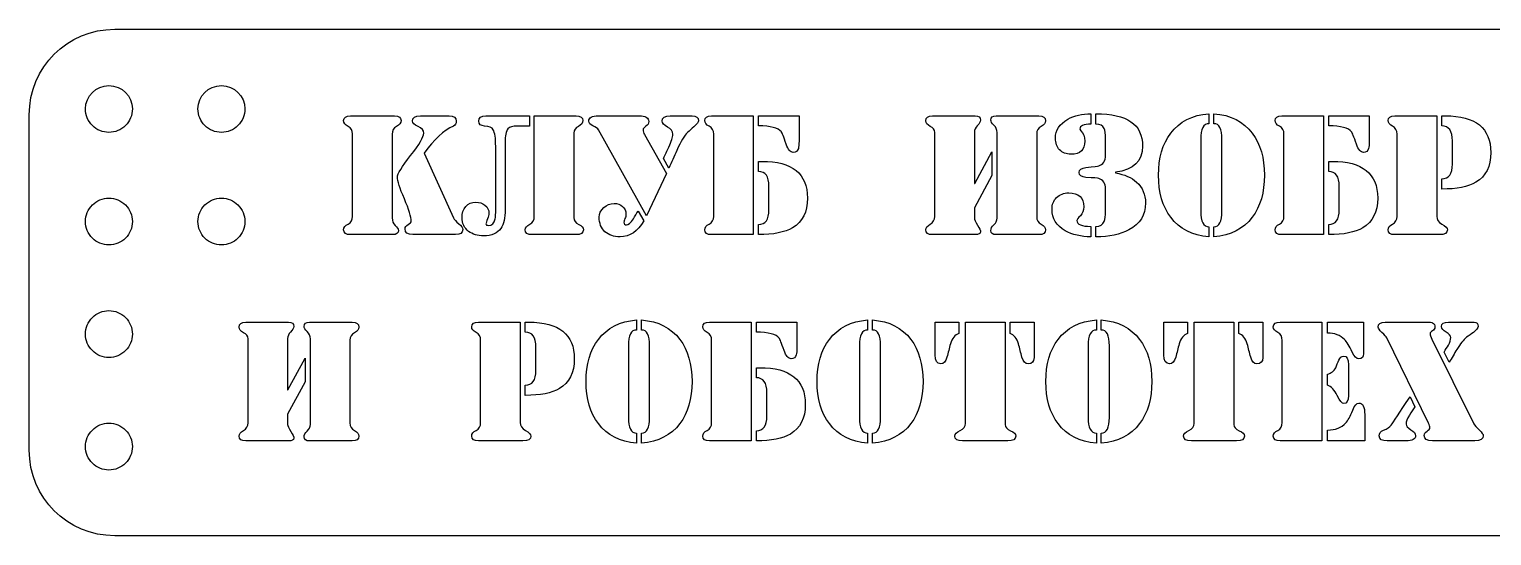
# Model space of a CAD drawing. Extents: x 0 to 345, y 0 to 54.
# Drawn here: x 0 to 156, y 0 to 54 of the extents above; entities that cross this region are included whole.
import ezdxf

# ---------------------------------------------------------------- set-up
doc = ezdxf.new("R2010")
doc.units = 0
doc.layers.add('Layer_1', color=7, linetype='CONTINUOUS')

msp = doc.modelspace()

# ---------------------------------------------------------------- linework, layer by layer
at = {"layer": 'Layer_1', "color": 7}
for p, q in [((9.116881, 54.000002), (335.883109, 54.000002)), ((9.116881, 54.000002), (9.116881, 54.000002)), ((11, 45.500004), (11, 45.500004)), ((23, 45.500004), (23, 45.500004)), ((0, 9.116881), (0, 44.88312)), ((34.261123, 44.771228), (38.959598, 44.771228)), ((41.73997, 44.771228), (44.801898, 44.771228)), ((48.721143, 44.771214), (53.349226, 44.771214)), ((53.349226, 44.771228), (53.349226, 43.662599)), ((53.349226, 44.771214), (53.349226, 44.771228)), ((53.877145, 44.771228), (58.32926, 44.771228)), ((53.877145, 34.054482), (53.877145, 44.771228)), ((53.877145, 44.771228), (53.877145, 44.771228)), ((60.731976, 44.771228), (65.060909, 44.771228)), ((65.060909, 44.771228), (65.060909, 44.771228)), ((68.386797, 44.771228), (70.709638, 44.771228)), ((72.789554, 44.771228), (77.241668, 44.771228)), ((77.241668, 44.771228), (77.241668, 32.101183)), ((77.241668, 44.771228), (77.241668, 44.771228)), ((77.787184, 43.697793), (77.787184, 44.771228)), ((77.787184, 44.771228), (82.116115, 44.771228)), ((77.787184, 43.697793), (77.787184, 43.697793)), ((82.116115, 44.771228), (82.116115, 42.078845)), ((96.367168, 44.771228), (100.907269, 44.771228)), ((103.159721, 44.771228), (107.699819, 44.771228)), ((107.699819, 44.771228), (107.699819, 44.771228)), ((113.258089, 44.999994), (113.258089, 43.891363)), ((113.258089, 44.999994), (113.258089, 44.999994)), ((113.786006, 43.891363), (113.786006, 44.999994)), ((125.848669, 44.999994), (125.848669, 43.926559)), ((126.376588, 43.926559), (126.376588, 44.999994)), ((133.62392, 44.771228), (138.076034, 44.771228)), ((138.076034, 44.771228), (138.076034, 32.101183)), ((138.076034, 44.771228), (138.076034, 44.771228)), ((138.62155, 43.697793), (138.62155, 44.771228)), ((138.62155, 44.771228), (142.950481, 44.771228)), ((138.62155, 43.697793), (138.62155, 43.697793)), ((142.950481, 44.771228), (142.950481, 42.078845)), ((145.687681, 44.771228), (150.139793, 44.771228)), ((150.139793, 44.771228), (150.139793, 34.054482)), ((150.139793, 44.771228), (150.139793, 44.771228)), ((150.685308, 43.697793), (150.685308, 44.771228)), ((150.685308, 44.771228), (151.054853, 44.771228)), ((34.489887, 34.054482), (34.489887, 42.853124)), ((38.713235, 42.817931), (38.713235, 33.878508)), ((58.100494, 42.923513), (58.100494, 33.913704)), ((65.835189, 34.124871), (60.731976, 43.275458)), ((65.641618, 42.765138), (67.964462, 38.629776)), ((73.01832, 34.054482), (73.01832, 42.817931)), ((96.595932, 34.019286), (96.595932, 42.993902)), ((100.81928, 43.011499), (100.81928, 37.556341)), ((103.247707, 33.860912), (103.247707, 42.993902)), ((107.471055, 42.853124), (107.471055, 34.019286)), ((112.079069, 43.345847), (112.167058, 43.187473)), ((114.806648, 40.565476), (114.806648, 42.325205)), ((124.968805, 42.254816), (124.968805, 34.617595)), ((127.238856, 34.617595), (127.238856, 42.254816)), ((133.852686, 34.054482), (133.852686, 42.817931)), ((145.916444, 34.054482), (145.916444, 42.817931)), ((42.144708, 40.776646), (45.259425, 33.896105)), ((42.144708, 40.776646), (42.144708, 40.776646)), ((49.759382, 34.916733), (49.759382, 41.498119)), ((50.762425, 41.88526), (50.762425, 34.793554)), ((100.854476, 37.556341), (102.702191, 40.93502)), ((102.702191, 40.93502), (102.702191, 38.401012)), ((102.702191, 40.93502), (102.702191, 40.93502)), ((151.811536, 39.615222), (151.811536, 42.096441)), ((68.246019, 39.192888), (67.64771, 40.23113)), ((68.246019, 39.192888), (68.246019, 39.192888)), ((77.787184, 38.840943), (77.787184, 39.914378)), ((77.787184, 39.914378), (78.156726, 39.914378)), ((138.62155, 38.840943), (138.62155, 39.914378)), ((138.62155, 39.914378), (138.991092, 39.914378)), ((67.964462, 38.629776), (65.835189, 34.124871)), ((102.702191, 38.401012), (100.81928, 34.951943)), ((100.81928, 37.556341), (100.854476, 37.556341)), ((115.880083, 38.752957), (115.880083, 38.682568)), ((150.685308, 36.958032), (150.685308, 38.049064)), ((78.913409, 34.758373), (78.913409, 37.239591)), ((114.806648, 34.617595), (114.806648, 36.975632)), ((139.747775, 34.758373), (139.747775, 37.239591)), ((150.685308, 36.958032), (150.685308, 36.958032)), ((64.955324, 34.617595), (65.553633, 33.579355)), ((64.955324, 34.617595), (64.955324, 34.617595)), ((100.81928, 34.951943), (100.81928, 33.860912)), ((11, 33.499995), (11, 33.499995)), ((23, 33.499995), (23, 33.499995)), ((77.787184, 32.101183), (77.787184, 33.192214)), ((113.258089, 32.981047), (113.258089, 31.872419)), ((113.258089, 32.981047), (113.258089, 32.981047)), ((113.786006, 31.872419), (113.786006, 32.981047)), ((125.848669, 32.945854), (125.848669, 31.872419)), ((125.848669, 32.945854), (125.848669, 32.945854)), ((126.376588, 31.872419), (126.376588, 32.945854)), ((138.62155, 32.101183), (138.62155, 33.192214)), ((38.766028, 32.101183), (34.261123, 32.101183)), ((38.766028, 32.101183), (38.766028, 32.101183)), ((45.470592, 32.101183), (40.912895, 32.101183)), ((58.32926, 32.101183), (53.648382, 32.101183)), ((77.241668, 32.101183), (72.789554, 32.101183)), ((77.787184, 32.101183), (77.787184, 32.101183)), ((100.907269, 32.101183), (96.367168, 32.101183)), ((107.699819, 32.101183), (103.159721, 32.101183)), ((113.786006, 31.872419), (113.786006, 31.872419)), ((126.376588, 31.872419), (126.376588, 31.872419)), ((138.076034, 32.101183), (133.62392, 32.101183)), ((138.62155, 32.101183), (138.62155, 32.101183)), ((150.421349, 32.101183), (145.687681, 32.101183)), ((23.108156, 22.774622), (27.648255, 22.774622)), ((29.900708, 22.774622), (34.440807, 22.774622)), ((34.440807, 22.774622), (34.440807, 22.774622)), ((47.923078, 22.774622), (52.37519, 22.774622)), ((52.37519, 22.774622), (52.37519, 12.057862)), ((52.37519, 22.774622), (52.37519, 22.774622)), ((52.920706, 21.701187), (52.920706, 22.774622)), ((52.920706, 22.774622), (53.29025, 22.774622)), ((64.790902, 23.003385), (64.790902, 21.929953)), ((65.318821, 21.929953), (65.318821, 23.003385)), ((72.566152, 22.774622), (77.018267, 22.774622)), ((77.018267, 22.774622), (77.018267, 10.104574)), ((77.018267, 22.774622), (77.018267, 22.774622)), ((77.563783, 21.701187), (77.563783, 22.774622)), ((77.563783, 22.774622), (81.892713, 22.774622)), ((81.892713, 22.774622), (81.892713, 20.082239)), ((89.433973, 23.003385), (89.433973, 21.929953)), ((89.96189, 21.929953), (89.96189, 23.003385)), ((96.628512, 19.272763), (96.628512, 22.774622)), ((96.628512, 22.774622), (99.16252, 22.774622)), ((99.16252, 22.774622), (99.16252, 21.578008)), ((99.866414, 22.774622), (104.107358, 22.774622)), ((99.866414, 11.969893), (99.866414, 22.774622)), ((99.866414, 22.774622), (99.866414, 22.774622)), ((104.107358, 22.774622), (104.107358, 11.846703)), ((104.635278, 22.774622), (107.186883, 22.774622)), ((104.635278, 21.578008), (104.635278, 22.774622)), ((104.635278, 22.774622), (104.635278, 22.774622)), ((107.186883, 22.774622), (107.186883, 18.991207)), ((113.836462, 23.003385), (113.836462, 21.929953)), ((114.364381, 21.929953), (114.364381, 23.003385)), ((121.031003, 19.272763), (121.031003, 22.774622)), ((121.031003, 22.774622), (123.565012, 22.774622)), ((123.565012, 22.774622), (123.565012, 21.578008)), ((124.268902, 22.774622), (128.50985, 22.774622)), ((124.268902, 11.969893), (124.268902, 22.774622)), ((124.268902, 22.774622), (124.268902, 22.774622)), ((128.50985, 22.774622), (128.50985, 11.846703)), ((129.037766, 22.774622), (131.589374, 22.774622)), ((129.037766, 21.578008), (129.037766, 22.774622)), ((129.037766, 22.774622), (129.037766, 22.774622)), ((131.589374, 22.774622), (131.589374, 18.991207)), ((133.434884, 22.774622), (137.886996, 22.774622)), ((137.886996, 22.774622), (137.886996, 10.104574)), ((138.485305, 21.613201), (138.485305, 22.774622)), ((138.485305, 22.774622), (142.339111, 22.774622)), ((142.339111, 22.774622), (142.339111, 19.395942)), ((144.639411, 22.774622), (149.109123, 22.774622)), ((151.396768, 22.774622), (154.124347, 22.774622)), ((11, 21.500004), (11, 21.500004)), ((23.336921, 12.022669), (23.336921, 20.997296)), ((27.560269, 21.014893), (27.560269, 15.559735)), ((29.988694, 11.864314), (29.988694, 20.997296)), ((34.212043, 20.856518), (34.212043, 12.022669)), ((48.151841, 12.057862), (48.151841, 20.821322)), ((72.794919, 12.057862), (72.794919, 20.821322)), ((77.563783, 21.701187), (77.563783, 21.701187)), ((133.663648, 12.057862), (133.663648, 20.821322)), ((138.485305, 21.613201), (138.485305, 21.613201)), ((149.285094, 11.987476), (144.815385, 21.102881)), ((149.637039, 20.9621), (154.10675, 11.9347)), ((27.595463, 15.559735), (29.443178, 18.938414)), ((29.443178, 18.938414), (29.443178, 16.404406)), ((29.443178, 18.938414), (29.443178, 18.938414)), ((54.046933, 17.618616), (54.046933, 20.099835)), ((63.911037, 20.25821), (63.911037, 12.62098)), ((66.181089, 12.62098), (66.181089, 20.25821)), ((88.554109, 20.25821), (88.554109, 12.62098)), ((90.824158, 12.62098), (90.824158, 20.25821)), ((96.628512, 19.272763), (96.628512, 19.272763)), ((112.956597, 20.25821), (112.956597, 12.62098)), ((115.226646, 12.62098), (115.226646, 20.25821)), ((121.031003, 19.272763), (121.031003, 19.272763)), ((151.484756, 18.498481), (150.939241, 19.589512)), ((77.563783, 16.844337), (77.563783, 17.917772)), ((77.563783, 17.917772), (77.933325, 17.917772)), ((138.485305, 16.052458), (138.485305, 17.213879)), ((140.72016, 18.234521), (140.72016, 14.94383)), ((151.484756, 18.498481), (151.484756, 18.498481)), ((29.443178, 16.404406), (27.560269, 12.955329)), ((52.920706, 14.961426), (52.920706, 16.052458)), ((138.485305, 16.052458), (138.485305, 16.052458)), ((27.560269, 15.559735), (27.595463, 15.559735)), ((52.920706, 14.961426), (52.920706, 14.961426)), ((78.690007, 12.761781), (78.690007, 15.242983)), ((147.296601, 14.820648), (147.806924, 13.729605)), ((147.296601, 14.820648), (147.296601, 14.820648)), ((27.560269, 12.955329), (27.560269, 11.864314)), ((142.462293, 12.902553), (142.462293, 10.104574)), ((64.790902, 10.949237), (64.790902, 9.875805)), ((64.790902, 10.949237), (64.790902, 10.949237)), ((65.318821, 9.875805), (65.318821, 10.949237)), ((77.563783, 10.104574), (77.563783, 11.195617)), ((89.433973, 10.949237), (89.433973, 9.875805)), ((89.433973, 10.949237), (89.433973, 10.949237)), ((89.96189, 9.875805), (89.96189, 10.949237)), ((113.836462, 10.949237), (113.836462, 9.875805)), ((113.836462, 10.949237), (113.836462, 10.949237)), ((114.364381, 9.875805), (114.364381, 10.949237)), ((138.485305, 10.104574), (138.485305, 11.266003)), ((11, 9.499997), (11, 9.499997)), ((27.648255, 10.104574), (23.108156, 10.104574)), ((34.440807, 10.104574), (29.900708, 10.104574)), ((52.656746, 10.104574), (47.923078, 10.104574)), ((65.318821, 9.875805), (65.318821, 9.875805)), ((77.018267, 10.104574), (72.566152, 10.104574)), ((77.563783, 10.104574), (77.563783, 10.104574)), ((89.96189, 9.875805), (89.96189, 9.875805)), ((104.388915, 10.104574), (99.567258, 10.104574)), ((114.364381, 9.875805), (114.364381, 9.875805)), ((128.791406, 10.104574), (123.969749, 10.104574)), ((137.886996, 10.104574), (133.434884, 10.104574)), ((137.886996, 10.104574), (137.886996, 10.104574)), ((142.462293, 10.104574), (138.485305, 10.104574)), ((142.462293, 10.104574), (142.462293, 10.104574)), ((146.839071, 10.104574), (144.868175, 10.104574)), ((154.194736, 10.104574), (149.707428, 10.104574)), ((149.707428, 10.104574), (149.707428, 10.104574)), ((335.883109, 0.000002), (9.116881, 0.000002))]:
    msp.add_line(p, q, dxfattribs=at)
for points in [[(0, 44.88312), (0, 49.933874), (4.066129, 54.000002), (9.116881, 54.000002)], [(6, 45.500004), (6.000001, 46.880715), (7.119289, 48.000002), (8.5, 48.000002)], [(8.5, 48.000002), (9.880711, 48.000002), (10.999999, 46.880715), (11, 45.500004)], [(18, 45.500004), (18.000001, 46.880715), (19.119289, 48.000002), (20.5, 48.000002)], [(20.5, 48.000002), (21.880711, 48.000002), (22.999999, 46.880715), (23, 45.500004)], [(6.732233, 43.732237), (6.263392, 44.201078), (6, 44.836963), (6, 45.500004)], [(11, 45.500004), (11, 44.836963), (10.736608, 44.201078), (10.267767, 43.732237)], [(18.732233, 43.732237), (18.263392, 44.201078), (18, 44.836963), (18, 45.500004)], [(23, 45.500004), (23, 44.836963), (22.736608, 44.201078), (22.267767, 43.732237)], [(8.5, 43.000004), (7.836959, 43.000004), (7.201074, 43.263396), (6.732233, 43.732237)], [(10.267767, 43.732237), (9.798926, 43.263396), (9.163042, 43.000004), (8.5, 43.000004)], [(20.5, 43.000004), (19.836958, 43.000004), (19.201074, 43.263396), (18.732233, 43.732237)], [(22.267767, 43.732237), (21.798926, 43.263396), (21.163041, 43.000004), (20.5, 43.000004)], [(33.539634, 44.260908), (33.539634, 44.601121), (33.78013, 44.771228), (34.261123, 44.771228)], [(34.014761, 43.645003), (33.69801, 43.820976), (33.539634, 44.026278), (33.539634, 44.260908)], [(38.959598, 44.771228), (39.428859, 44.771228), (39.663489, 44.601121), (39.663489, 44.260908)], [(39.663489, 44.260908), (39.663489, 44.014545), (39.505113, 43.803377), (39.188362, 43.627404)], [(40.877702, 44.208115), (40.877702, 44.583524), (41.165125, 44.771228), (41.73997, 44.771228)], [(41.47601, 43.645003), (41.077138, 43.832707), (40.877702, 44.020411), (40.877702, 44.208115)], [(44.801898, 44.771228), (45.306353, 44.771228), (45.55858, 44.577658), (45.55858, 44.190519)], [(45.55858, 44.190519), (45.55858, 43.932425), (45.458862, 43.762317), (45.259425, 43.680196)], [(47.964457, 44.190505), (47.964457, 44.577644), (48.216686, 44.771214), (48.721143, 44.771214)], [(48.580362, 43.680182), (48.169759, 43.703646), (47.964457, 43.873753), (47.964457, 44.190505)], [(58.32926, 44.771228), (58.810252, 44.771228), (59.050747, 44.601121), (59.050747, 44.260908)], [(59.050747, 44.260908), (59.050747, 44.014545), (58.892372, 43.809243), (58.57562, 43.645003)], [(59.693737, 44.208115), (59.693737, 44.583524), (60.039817, 44.771228), (60.731976, 44.771228)], [(60.116071, 43.715392), (59.834515, 43.832706), (59.693737, 43.996947), (59.693737, 44.208115)], [(60.731976, 43.275458), (60.649857, 43.416236), (60.444555, 43.562881), (60.116071, 43.715392)], [(65.060909, 44.771228), (65.741338, 44.771228), (66.081552, 44.565926), (66.081552, 44.155323)], [(66.081552, 44.155323), (66.081552, 43.967619), (65.981834, 43.803378), (65.782399, 43.662599)], [(67.506932, 44.208115), (67.506932, 44.583524), (67.80022, 44.771228), (68.386797, 44.771228)], [(68.070044, 43.574614), (67.694636, 43.774049), (67.506932, 43.985216), (67.506932, 44.208115)], [(70.709638, 44.771228), (71.167167, 44.771228), (71.395932, 44.595255), (71.395932, 44.243308)], [(71.395932, 44.243308), (71.395932, 44.114263), (71.231691, 43.897231), (70.903208, 43.59221)], [(72.068067, 44.260908), (72.068067, 44.601121), (72.308562, 44.771228), (72.789554, 44.771228)], [(72.543193, 43.662599), (72.226442, 43.826842), (72.068067, 44.026278), (72.068067, 44.260908)], [(80.233207, 43.064291), (79.892992, 43.486625), (79.077651, 43.697793), (77.787184, 43.697793)], [(95.645679, 44.243308), (95.645679, 44.595255), (95.886175, 44.771228), (96.367168, 44.771228)], [(96.120805, 43.645003), (95.804054, 43.809243), (95.645679, 44.008678), (95.645679, 44.243308)], [(101.136033, 43.715392), (100.924865, 43.515955), (100.81928, 43.281324), (100.81928, 43.011499)], [(100.907269, 44.771228), (101.282677, 44.771228), (101.470381, 44.618718), (101.470381, 44.313697)], [(101.470381, 44.313697), (101.470381, 44.125993), (101.358932, 43.926558), (101.136033, 43.715392)], [(102.579009, 44.313697), (102.579009, 44.618718), (102.77258, 44.771228), (103.159721, 44.771228)], [(102.913358, 43.768182), (102.690459, 43.97935), (102.579009, 44.161188), (102.579009, 44.313697)], [(103.247707, 42.993902), (103.247707, 43.310653), (103.136257, 43.568746), (102.913358, 43.768182)], [(107.699819, 44.771228), (108.180812, 44.771228), (108.421309, 44.595255), (108.421309, 44.243308)], [(108.421309, 44.243308), (108.421309, 44.008678), (108.262933, 43.803377), (107.946182, 43.627404)], [(109.474672, 42.377997), (109.474672, 43.24613), (109.908738, 43.920693), (110.776871, 44.401686)], [(110.776871, 44.401686), (111.492494, 44.800558), (112.319567, 44.999994), (113.258089, 44.999994)], [(113.258089, 43.891363), (112.472076, 43.891363), (112.079069, 43.709525), (112.079069, 43.345847)], [(113.786006, 44.999994), (117.106029, 44.999994), (118.76604, 43.850305), (118.76604, 41.550925)], [(114.68347, 43.416236), (114.530959, 43.732988), (114.231804, 43.891363), (113.786006, 43.891363)], [(121.766099, 42.923513), (122.704621, 44.167054), (124.065478, 44.859214), (125.848669, 44.999994)], [(125.848669, 43.926559), (125.262093, 43.938281), (124.968805, 43.381033), (124.968805, 42.254816)], [(126.376588, 44.999994), (128.159779, 44.859214), (129.520636, 44.167054), (130.459159, 42.923513)], [(127.238856, 42.254816), (127.238856, 43.381042), (126.951434, 43.93829), (126.376588, 43.926559)], [(132.902433, 44.260908), (132.902433, 44.601121), (133.142928, 44.771228), (133.62392, 44.771228)], [(133.377559, 43.662599), (133.060808, 43.826842), (132.902433, 44.026278), (132.902433, 44.260908)], [(141.067573, 43.064291), (140.727358, 43.486625), (139.912017, 43.697793), (138.62155, 43.697793)], [(144.966191, 44.260908), (144.966191, 44.601121), (145.206687, 44.771228), (145.687681, 44.771228)], [(145.441318, 43.662599), (145.124566, 43.826842), (144.966191, 44.026278), (144.966191, 44.260908)], [(151.811536, 42.096441), (151.811536, 43.164009), (151.436127, 43.697793), (150.685308, 43.697793)], [(151.054853, 44.771228), (154.292753, 44.771228), (155.911703, 43.469029), (155.911703, 40.864631)], [(34.489887, 42.853124), (34.489887, 43.216801), (34.331512, 43.480761), (34.014761, 43.645003)], [(39.188362, 43.627404), (38.871611, 43.463163), (38.713235, 43.193339), (38.713235, 42.817931)], [(40.684131, 40.530283), (41.622654, 41.726897), (42.091915, 42.524641), (42.091915, 42.923513)], [(42.091915, 42.923513), (42.091915, 43.216802), (41.886613, 43.457299), (41.47601, 43.645003)], [(45.259425, 43.680196), (44.203588, 43.222667), (43.165349, 42.254817), (42.144708, 40.776646)], [(49.495422, 43.293044), (49.366375, 43.515941), (49.061355, 43.644987), (48.580362, 43.680182)], [(49.759382, 41.498119), (49.759382, 42.389715), (49.671395, 42.988023), (49.495422, 43.293044)], [(51.061581, 43.381029), (50.862144, 43.146399), (50.762425, 42.647809), (50.762425, 41.88526)], [(52.082223, 43.680182), (51.566037, 43.680182), (51.225823, 43.580464), (51.061581, 43.381029)], [(52.645336, 43.680182), (52.36378, 43.680182), (52.176075, 43.680182), (52.082223, 43.680182)], [(53.349226, 43.662599), (53.161522, 43.662599), (52.926892, 43.66846), (52.645336, 43.680182)], [(58.57562, 43.645003), (58.258869, 43.492492), (58.100494, 43.251995), (58.100494, 42.923513)], [(65.782399, 43.662599), (65.582962, 43.533552), (65.483244, 43.404505), (65.483244, 43.275458)], [(65.483244, 43.275458), (65.483244, 43.122949), (65.536035, 42.952843), (65.641618, 42.765138)], [(68.650756, 42.800332), (68.650756, 43.128816), (68.457186, 43.38691), (68.070044, 43.574614)], [(68.246019, 41.44534), (68.515844, 42.04365), (68.650756, 42.495313), (68.650756, 42.800332)], [(70.216915, 42.993902), (69.900163, 42.677151), (69.518889, 42.037783), (69.07309, 41.075799)], [(70.903208, 43.59221), (70.668578, 43.392775), (70.439814, 43.193339), (70.216915, 42.993902)], [(73.01832, 42.817931), (73.01832, 43.216801), (72.859944, 43.498357), (72.543193, 43.662599)], [(80.743527, 41.762092), (80.473702, 42.548104), (80.303595, 42.98217), (80.233207, 43.064291)], [(96.595932, 42.993902), (96.595932, 43.275458), (96.437557, 43.492492), (96.120805, 43.645003)], [(107.946182, 43.627404), (107.629431, 43.463163), (107.471055, 43.20507), (107.471055, 42.853124)], [(109.914606, 41.146188), (109.621317, 41.462939), (109.474672, 41.873542), (109.474672, 42.377997)], [(112.167058, 43.187473), (112.460345, 42.929379), (112.606989, 42.559836), (112.606989, 42.078845)], [(114.806648, 42.325205), (114.806648, 42.853124), (114.765589, 43.216801), (114.68347, 43.416236)], [(120.4639, 38.436205), (120.4639, 40.278055), (120.897966, 41.773824), (121.766099, 42.923513)], [(130.459159, 42.923513), (131.327291, 41.773824), (131.761357, 40.278055), (131.761357, 38.436205)], [(133.852686, 42.817931), (133.852686, 43.216801), (133.69431, 43.498357), (133.377559, 43.662599)], [(141.577893, 41.762092), (141.308068, 42.548104), (141.137961, 42.98217), (141.067573, 43.064291)], [(145.916444, 42.817931), (145.916444, 43.216801), (145.758069, 43.498357), (145.441318, 43.662599)], [(67.64771, 40.23113), (67.847145, 40.641733), (68.046581, 41.04647), (68.246019, 41.44534)], [(69.07309, 41.075799), (68.803265, 40.442296), (68.527575, 39.814659), (68.246019, 39.192888)], [(81.50021, 40.864631), (81.206923, 40.864631), (80.954695, 41.163785), (80.743527, 41.762092)], [(82.045726, 41.286966), (81.963606, 41.00541), (81.781768, 40.864631), (81.50021, 40.864631)], [(82.116115, 42.078845), (82.116115, 41.703434), (82.092652, 41.439475), (82.045726, 41.286966)], [(111.128816, 40.671061), (110.624361, 40.671061), (110.219624, 40.829436), (109.914606, 41.146188)], [(112.606989, 42.078845), (112.606989, 41.140322), (112.114264, 40.671061), (111.128816, 40.671061)], [(114.085161, 39.421655), (114.566153, 39.585895), (114.806648, 39.967169), (114.806648, 40.565476)], [(118.76604, 41.550925), (118.76604, 39.931974), (117.804054, 38.999318), (115.880083, 38.752957)], [(142.334576, 40.864631), (142.041289, 40.864631), (141.789061, 41.163785), (141.577893, 41.762092)], [(142.880092, 41.286966), (142.797972, 41.00541), (142.616134, 40.864631), (142.334576, 40.864631)], [(142.950481, 42.078845), (142.950481, 41.703434), (142.927018, 41.439475), (142.880092, 41.286966)], [(155.911703, 40.864631), (155.911703, 39.374728), (155.383784, 38.31889), (154.327948, 37.697119)], [(39.276348, 38.242635), (39.276348, 38.571119), (39.745609, 39.333668), (40.684131, 40.530283)], [(78.156726, 39.914378), (81.394628, 39.914378), (83.013579, 38.612178), (83.013579, 36.007779)], [(112.00868, 38.717761), (112.00868, 39.034513), (112.249177, 39.216351), (112.73017, 39.263277)], [(112.73017, 39.263277), (113.563108, 39.345398), (114.014771, 39.398191), (114.085161, 39.421655)], [(138.991092, 39.914378), (142.228994, 39.914378), (143.847944, 38.612178), (143.847944, 36.007779)], [(150.685308, 38.049064), (151.436127, 38.049064), (151.811536, 38.571117), (151.811536, 39.615222)], [(40.015434, 35.919793), (39.52271, 37.057751), (39.276348, 37.832031), (39.276348, 38.242635)], [(78.913409, 37.239591), (78.913409, 38.307159), (78.538001, 38.840943), (77.787184, 38.840943)], [(112.73017, 38.207441), (112.249177, 38.242636), (112.00868, 38.412743), (112.00868, 38.717761)], [(114.085161, 38.101857), (114.00304, 38.12532), (113.551377, 38.160515), (112.73017, 38.207441)], [(114.806648, 36.975632), (114.806648, 37.573939), (114.566153, 37.949347), (114.085161, 38.101857)], [(115.880083, 38.682568), (116.830337, 38.518326), (117.581154, 38.189843), (118.132536, 37.697119)], [(118.132536, 37.697119), (118.766038, 37.122275), (119.082789, 36.38319), (119.082789, 35.479862)], [(121.766099, 33.948897), (120.897966, 35.098588), (120.4639, 36.594357), (120.4639, 38.436205)], [(131.761357, 38.436205), (131.761357, 36.594357), (131.327291, 35.098588), (130.459159, 33.948897)], [(139.747775, 37.239591), (139.747775, 38.307159), (139.372367, 38.840943), (138.62155, 38.840943)], [(154.327948, 37.697119), (153.49501, 37.204395), (152.280797, 36.958032), (150.685308, 36.958032)], [(6.732233, 35.267762), (7.201074, 35.736603), (7.836959, 35.999995), (8.5, 35.999995)], [(8.5, 35.999995), (9.163042, 35.999995), (9.798926, 35.736603), (10.267767, 35.267762)], [(18.732233, 35.267762), (19.201074, 35.736603), (19.836958, 35.999995), (20.5, 35.999995)], [(20.5, 35.999995), (21.163041, 35.999995), (21.798926, 35.736603), (22.267767, 35.267762)], [(40.75452, 33.54416), (40.75452, 33.989958), (40.508158, 34.781836), (40.015434, 35.919793)], [(83.013579, 36.007779), (83.013579, 34.517877), (82.485659, 33.46204), (81.429821, 32.840269)], [(109.10513, 34.793569), (109.10513, 35.309755), (109.269371, 35.732089), (109.597854, 36.060571)], [(109.597854, 36.060571), (109.938067, 36.389055), (110.366267, 36.553298), (110.882456, 36.553298)], [(110.882456, 36.553298), (111.961756, 36.553298), (112.501407, 36.054708), (112.501407, 35.057528)], [(143.847944, 36.007779), (143.847944, 34.517877), (143.320025, 33.46204), (142.264187, 32.840269)], [(6, 33.499995), (6, 34.163036), (6.263392, 34.798921), (6.732233, 35.267762)], [(10.267767, 35.267762), (10.736608, 34.798921), (11, 34.163036), (11, 33.499995)], [(18, 33.499995), (18, 34.163036), (18.263392, 34.798921), (18.732233, 35.267762)], [(22.267767, 35.267762), (22.736608, 34.798921), (23, 34.163036), (23, 33.499995)], [(46.169535, 33.931287), (46.169535, 34.388816), (46.304448, 34.775956), (46.574273, 35.092707)], [(46.574273, 35.092707), (46.844098, 35.409458), (47.20191, 35.567834), (47.647708, 35.567834)], [(47.647708, 35.567834), (48.011385, 35.567834), (48.334002, 35.456384), (48.615558, 35.233485)], [(48.615558, 35.233485), (48.897114, 35.022317), (49.037892, 34.734895), (49.037892, 34.371217)], [(49.037892, 34.371217), (49.037892, 34.218708), (48.985101, 34.019273), (48.879518, 33.772912)], [(49.70659, 33.772912), (49.741785, 33.948885), (49.759382, 34.330159), (49.759382, 34.916733)], [(50.762425, 34.793554), (50.762425, 33.890227), (50.609916, 33.215664), (50.304898, 32.769866)], [(60.802365, 33.948897), (60.802365, 34.3595), (60.960741, 34.705581), (61.277492, 34.987139)], [(61.277492, 34.987139), (61.605976, 35.280426), (61.97552, 35.42707), (62.386123, 35.42707)], [(62.386123, 35.42707), (62.7498, 35.42707), (63.048954, 35.321486), (63.283584, 35.110318)], [(63.283584, 35.110318), (63.529945, 34.910883), (63.653126, 34.629327), (63.653126, 34.265649)], [(64.445004, 33.790523), (64.620978, 34.072079), (64.791084, 34.347769), (64.955324, 34.617595)], [(77.787184, 33.192214), (78.538001, 33.192214), (78.913409, 33.714267), (78.913409, 34.758373)], [(110.512911, 32.523517), (109.57439, 33.063167), (109.10513, 33.819851), (109.10513, 34.793569)], [(112.501407, 35.057528), (112.501407, 34.682118), (112.378225, 34.371232), (112.131862, 34.124871)], [(114.66587, 33.508966), (114.759722, 33.731866), (114.806648, 34.101408), (114.806648, 34.617595)], [(119.082789, 35.479862), (119.082789, 34.189394), (118.490347, 33.233275), (117.305464, 32.611505)], [(124.968805, 34.617595), (124.968805, 33.491368), (125.262093, 32.934121), (125.848669, 32.945854)], [(126.376588, 32.945854), (126.951434, 32.934114), (127.238856, 33.49136), (127.238856, 34.617595)], [(138.62155, 33.192214), (139.372367, 33.192214), (139.747775, 33.714267), (139.747775, 34.758373)], [(6.732233, 31.732227), (6.263392, 32.201068), (6, 32.836953), (6, 33.499995)], [(11, 33.499995), (11, 32.836953), (10.736608, 32.201068), (10.267767, 31.732227)], [(18.732233, 31.732227), (18.263392, 32.201068), (18, 32.836953), (18, 33.499995)], [(23, 33.499995), (23, 32.836953), (22.736608, 32.201068), (22.267767, 31.732227)], [(33.539634, 32.629102), (33.539634, 32.863732), (33.69801, 33.063168), (34.014761, 33.22741)], [(34.014761, 33.22741), (34.331512, 33.39165), (34.489887, 33.667341), (34.489887, 34.054482)], [(38.713235, 33.878508), (38.713235, 33.561757), (38.824685, 33.297798), (39.047584, 33.086632)], [(39.047584, 33.086632), (39.270483, 32.887195), (39.381933, 32.711222), (39.381933, 32.558713)], [(40.085823, 32.717088), (40.085823, 32.904792), (40.197273, 33.063167), (40.420172, 33.192214)], [(40.420172, 33.192214), (40.643071, 33.321261), (40.75452, 33.438576), (40.75452, 33.54416)], [(45.259425, 33.896105), (45.329815, 33.731865), (45.523385, 33.520697), (45.840137, 33.262603)], [(45.840137, 33.262603), (46.109962, 33.039704), (46.244874, 32.840268), (46.244874, 32.664295)], [(46.873426, 32.453114), (46.404165, 32.80506), (46.169535, 33.297784), (46.169535, 33.931287)], [(50.304898, 32.769866), (49.952952, 32.241947), (49.342912, 31.977987), (48.47478, 31.977987)], [(48.879518, 33.772912), (48.773934, 33.526549), (48.721143, 33.350576), (48.721143, 33.244993)], [(48.721143, 33.244993), (48.721143, 33.13941), (48.814995, 33.086618), (49.002699, 33.086618)], [(49.002699, 33.086618), (49.378107, 33.086618), (49.612737, 33.315383), (49.70659, 33.772912)], [(52.909295, 32.629102), (52.909295, 32.852001), (53.067671, 33.045571), (53.384422, 33.209811)], [(53.384422, 33.209811), (53.712904, 33.385784), (53.877145, 33.667341), (53.877145, 34.054482)], [(58.100494, 33.913704), (58.100494, 33.58522), (58.270601, 33.344723), (58.610816, 33.192214)], [(58.610816, 33.192214), (58.95103, 33.051436), (59.121136, 32.863732), (59.121136, 32.629102)], [(61.41827, 32.417935), (61.007667, 32.793343), (60.802365, 33.303664), (60.802365, 33.948897)], [(65.553633, 33.579355), (64.92013, 32.441398), (64.075461, 31.872419), (63.019624, 31.872419)], [(63.547543, 33.808119), (63.477153, 33.643879), (63.441958, 33.514832), (63.441958, 33.420978)], [(63.441958, 33.420978), (63.441958, 33.233274), (63.529945, 33.139422), (63.705918, 33.139422)], [(63.653126, 34.265649), (63.653126, 34.136602), (63.617932, 33.984092), (63.547543, 33.808119)], [(63.705918, 33.139422), (63.905353, 33.139422), (64.151715, 33.356455), (64.445004, 33.790523)], [(72.068067, 32.629102), (72.068067, 32.863732), (72.226442, 33.063168), (72.543193, 33.22741)], [(72.543193, 33.22741), (72.859944, 33.39165), (73.01832, 33.667341), (73.01832, 34.054482)], [(81.429821, 32.840269), (80.596883, 32.347545), (79.382671, 32.101183), (77.787184, 32.101183)], [(95.645679, 32.611505), (95.645679, 32.846136), (95.804054, 33.051437), (96.120805, 33.22741)], [(96.120805, 33.22741), (96.437557, 33.403383), (96.595932, 33.667342), (96.595932, 34.019286)], [(100.81928, 33.860912), (100.81928, 33.720134), (100.93073, 33.473771), (101.153629, 33.121825)], [(101.153629, 33.121825), (101.376528, 32.769879), (101.487978, 32.529383), (101.487978, 32.400338)], [(102.579009, 32.541116), (102.579009, 32.752283), (102.690459, 32.957584), (102.913358, 33.157021)], [(102.913358, 33.157021), (103.136257, 33.356456), (103.247707, 33.591087), (103.247707, 33.860912)], [(107.471055, 34.019286), (107.471055, 33.655609), (107.629431, 33.385784), (107.946182, 33.209811)], [(107.946182, 33.209811), (108.262933, 33.045571), (108.421309, 32.846136), (108.421309, 32.611505)], [(112.131862, 34.124871), (111.885501, 33.878508), (111.76232, 33.708401), (111.76232, 33.614549)], [(111.76232, 33.614549), (111.76232, 33.192214), (112.26091, 32.981047), (113.258089, 32.981047)], [(113.786006, 32.981047), (114.220073, 32.981047), (114.513361, 33.15702), (114.66587, 33.508966)], [(125.848669, 31.872419), (124.065478, 32.013197), (122.704621, 32.705357), (121.766099, 33.948897)], [(130.459159, 33.948897), (129.520636, 32.705357), (128.159779, 32.013197), (126.376588, 31.872419)], [(132.902433, 32.629102), (132.902433, 32.863732), (133.060808, 33.063168), (133.377559, 33.22741)], [(133.377559, 33.22741), (133.69431, 33.39165), (133.852686, 33.667341), (133.852686, 34.054482)], [(142.264187, 32.840269), (141.431249, 32.347545), (140.217037, 32.101183), (138.62155, 32.101183)], [(144.966191, 32.629102), (144.966191, 32.863732), (145.124566, 33.063168), (145.441318, 33.22741)], [(145.441318, 33.22741), (145.758069, 33.39165), (145.916444, 33.667341), (145.916444, 34.054482)], [(150.139793, 34.054482), (150.139793, 33.726), (150.327498, 33.450309), (150.702908, 33.22741)], [(150.702908, 33.22741), (151.090047, 33.004511), (151.283617, 32.79921), (151.283617, 32.611505)], [(8.5, 30.999994), (7.836959, 30.999994), (7.201074, 31.263386), (6.732233, 31.732227)], [(10.267767, 31.732227), (9.798926, 31.263386), (9.163042, 30.999994), (8.5, 30.999994)], [(20.5, 30.999994), (19.836958, 30.999994), (19.201074, 31.263386), (18.732233, 31.732227)], [(22.267767, 31.732227), (21.798926, 31.263386), (21.163041, 30.999994), (20.5, 30.999994)], [(34.261123, 32.101183), (33.78013, 32.101183), (33.539634, 32.277156), (33.539634, 32.629102)], [(39.381933, 32.558713), (39.381933, 32.253693), (39.176631, 32.101183), (38.766028, 32.101183)], [(40.912895, 32.101183), (40.361514, 32.101183), (40.085823, 32.306484), (40.085823, 32.717088)], [(46.244874, 32.664295), (46.244874, 32.288887), (45.98678, 32.101183), (45.470592, 32.101183)], [(48.47478, 31.977987), (47.829546, 31.977987), (47.295762, 32.136363), (46.873426, 32.453114)], [(53.648382, 32.101183), (53.155657, 32.101183), (52.909295, 32.277156), (52.909295, 32.629102)], [(59.121136, 32.629102), (59.121136, 32.277156), (58.857178, 32.101183), (58.32926, 32.101183)], [(63.019624, 31.872419), (62.374391, 31.872419), (61.840606, 32.054258), (61.41827, 32.417935)], [(72.789554, 32.101183), (72.308562, 32.101183), (72.068067, 32.277156), (72.068067, 32.629102)], [(96.367168, 32.101183), (95.886175, 32.101183), (95.645679, 32.27129), (95.645679, 32.611505)], [(101.487978, 32.400338), (101.487978, 32.200901), (101.294408, 32.101183), (100.907269, 32.101183)], [(103.159721, 32.101183), (102.77258, 32.101183), (102.579009, 32.247827), (102.579009, 32.541116)], [(108.421309, 32.611505), (108.421309, 32.27129), (108.180812, 32.101183), (107.699819, 32.101183)], [(113.258089, 31.872419), (112.202251, 31.872419), (111.287192, 32.089452), (110.512911, 32.523517)], [(117.305464, 32.611505), (116.378674, 32.118781), (115.205522, 31.872419), (113.786006, 31.872419)], [(133.62392, 32.101183), (133.142928, 32.101183), (132.902433, 32.277156), (132.902433, 32.629102)], [(145.687681, 32.101183), (145.206687, 32.101183), (144.966191, 32.277156), (144.966191, 32.629102)], [(151.283617, 32.611505), (151.283617, 32.27129), (150.996194, 32.101183), (150.421349, 32.101183)], [(6.732233, 23.267772), (7.201074, 23.736613), (7.836959, 24.000005), (8.5, 24.000005)], [(8.5, 24.000005), (9.163042, 24.000005), (9.798926, 23.736613), (10.267767, 23.267772)], [(6, 21.500004), (6, 22.163046), (6.263392, 22.798931), (6.732233, 23.267772)], [(10.267767, 23.267772), (10.736608, 22.798931), (11, 22.163046), (11, 21.500004)], [(22.386667, 22.246702), (22.386667, 22.598649), (22.627163, 22.774622), (23.108156, 22.774622)], [(22.861794, 21.648397), (22.545043, 21.812637), (22.386667, 22.012072), (22.386667, 22.246702)], [(27.648255, 22.774622), (28.023664, 22.774622), (28.211369, 22.622112), (28.211369, 22.317091)], [(28.211369, 22.317091), (28.211369, 22.129387), (28.099919, 21.929952), (27.87702, 21.718786)], [(29.319998, 22.317091), (29.319998, 22.622112), (29.513568, 22.774622), (29.900708, 22.774622)], [(29.654346, 21.771576), (29.431447, 21.982744), (29.319998, 22.164582), (29.319998, 22.317091)], [(34.440807, 22.774622), (34.9218, 22.774622), (35.162296, 22.598649), (35.162296, 22.246702)], [(35.162296, 22.246702), (35.162296, 22.012072), (35.003921, 21.806771), (34.687169, 21.630798)], [(47.201588, 22.264302), (47.201588, 22.604515), (47.442085, 22.774622), (47.923078, 22.774622)], [(47.676715, 21.665993), (47.359964, 21.830234), (47.201588, 22.02967), (47.201588, 22.264302)], [(53.29025, 22.774622), (56.52815, 22.774622), (58.1471, 21.472423), (58.1471, 18.868025)], [(60.708331, 20.926907), (61.646854, 22.170448), (63.007711, 22.862607), (64.790902, 23.003385)], [(64.790902, 21.929953), (64.204325, 21.941694), (63.911037, 21.384446), (63.911037, 20.25821)], [(65.318821, 23.003385), (67.102012, 22.862607), (68.462869, 22.170448), (69.401391, 20.926907)], [(66.181089, 20.25821), (66.181089, 21.384436), (65.893666, 21.941684), (65.318821, 21.929953)], [(71.844665, 22.264302), (71.844665, 22.604515), (72.085161, 22.774622), (72.566152, 22.774622)], [(72.319792, 21.665993), (72.003041, 21.830234), (71.844665, 22.02967), (71.844665, 22.264302)], [(85.351403, 20.926907), (86.289924, 22.170448), (87.65078, 22.862607), (89.433973, 23.003385)], [(89.433973, 21.929953), (88.847397, 21.941694), (88.554109, 21.384446), (88.554109, 20.25821)], [(89.96189, 23.003385), (91.745083, 22.862607), (93.105939, 22.170448), (94.04446, 20.926907)], [(90.824158, 20.25821), (90.824158, 21.384436), (90.536735, 21.941684), (89.96189, 21.929953)], [(109.753891, 20.926907), (110.692414, 22.170448), (112.053271, 22.862607), (113.836462, 23.003385)], [(113.836462, 21.929953), (113.249885, 21.941694), (112.956597, 21.384446), (112.956597, 20.25821)], [(114.364381, 23.003385), (116.147572, 22.862607), (117.508429, 22.170448), (118.446951, 20.926907)], [(115.226646, 20.25821), (115.226646, 21.384436), (114.939224, 21.941684), (114.364381, 21.929953)], [(132.713394, 22.264302), (132.713394, 22.604515), (132.953891, 22.774622), (133.434884, 22.774622)], [(133.188521, 21.665993), (132.87177, 21.830234), (132.713394, 22.02967), (132.713394, 22.264302)], [(143.900325, 22.246702), (143.900325, 22.598649), (144.146687, 22.774622), (144.639411, 22.774622)], [(144.287466, 21.68359), (144.029372, 21.929953), (143.900325, 22.117657), (143.900325, 22.246702)], [(149.109123, 22.774622), (149.40241, 22.774622), (149.601845, 22.751159), (149.707428, 22.704233)], [(149.953791, 22.229106), (149.953791, 22.076597), (149.865805, 21.94755), (149.689832, 21.841965)], [(149.707428, 22.704233), (149.87167, 22.633844), (149.953791, 22.475469), (149.953791, 22.229106)], [(150.657682, 22.299495), (150.657682, 22.616246), (150.904044, 22.774622), (151.396768, 22.774622)], [(151.150408, 21.701187), (150.821924, 21.87716), (150.657682, 22.076596), (150.657682, 22.299495)], [(154.564281, 22.317091), (154.564281, 22.152851), (154.40004, 21.941684), (154.071557, 21.68359)], [(154.124347, 22.774622), (154.417636, 22.774622), (154.564281, 22.622112), (154.564281, 22.317091)], [(6.732233, 19.732237), (6.263392, 20.201078), (6, 20.836963), (6, 21.500004)], [(11, 21.500004), (11, 20.836963), (10.736608, 20.201078), (10.267767, 19.732237)], [(23.336921, 20.997296), (23.336921, 21.278852), (23.178545, 21.495886), (22.861794, 21.648397)], [(27.87702, 21.718786), (27.665853, 21.519349), (27.560269, 21.284718), (27.560269, 21.014893)], [(29.988694, 20.997296), (29.988694, 21.314047), (29.877245, 21.57214), (29.654346, 21.771576)], [(34.687169, 21.630798), (34.370418, 21.466557), (34.212043, 21.208464), (34.212043, 20.856518)], [(48.151841, 20.821322), (48.151841, 21.220194), (47.993466, 21.501751), (47.676715, 21.665993)], [(54.046933, 20.099835), (54.046933, 21.167403), (53.671524, 21.701187), (52.920706, 21.701187)], [(59.406133, 16.439599), (59.406133, 18.281449), (59.840199, 19.777218), (60.708331, 20.926907)], [(69.401391, 20.926907), (70.269524, 19.777218), (70.70359, 18.281449), (70.70359, 16.439599)], [(72.794919, 20.821322), (72.794919, 21.220194), (72.636543, 21.501751), (72.319792, 21.665993)], [(80.009806, 21.067685), (79.66959, 21.490019), (78.854249, 21.701187), (77.563783, 21.701187)], [(80.520125, 19.765486), (80.2503, 20.551498), (80.080194, 20.985564), (80.009806, 21.067685)], [(84.049201, 16.439599), (84.049201, 18.281449), (84.483269, 19.777218), (85.351403, 20.926907)], [(94.04446, 20.926907), (94.912592, 19.777218), (95.346659, 18.281449), (95.346659, 16.439599)], [(98.265059, 20.45178), (98.147745, 19.970787), (98.024565, 19.49566), (97.895518, 19.0264)], [(99.16252, 21.578008), (98.751917, 21.402035), (98.452763, 21.026626), (98.265059, 20.45178)], [(105.532739, 20.45178), (105.345035, 21.026626), (105.045881, 21.402035), (104.635278, 21.578008)], [(105.902281, 19.0264), (105.773235, 19.49566), (105.650055, 19.970787), (105.532739, 20.45178)], [(108.451693, 16.439599), (108.451693, 18.281449), (108.885759, 19.777218), (109.753891, 20.926907)], [(118.446951, 20.926907), (119.315084, 19.777218), (119.74915, 18.281449), (119.74915, 16.439599)], [(122.667551, 20.45178), (122.550234, 19.970787), (122.427053, 19.49566), (122.298006, 19.0264)], [(123.565012, 21.578008), (123.154408, 21.402035), (122.855255, 21.026626), (122.667551, 20.45178)], [(129.935227, 20.45178), (129.747523, 21.026626), (129.448369, 21.402035), (129.037766, 21.578008)], [(130.304772, 19.0264), (130.175725, 19.49566), (130.052543, 19.970787), (129.935227, 20.45178)], [(133.663648, 20.821322), (133.663648, 21.220194), (133.505272, 21.501751), (133.188521, 21.665993)], [(140.315423, 20.909311), (139.857893, 21.378571), (139.247854, 21.613201), (138.485305, 21.613201)], [(141.142495, 19.571916), (140.814012, 20.228882), (140.538322, 20.67468), (140.315423, 20.909311)], [(144.815385, 21.102881), (144.768459, 21.208464), (144.592486, 21.402034), (144.287466, 21.68359)], [(149.689832, 21.841965), (149.525591, 21.748113), (149.443471, 21.648395), (149.443471, 21.542812)], [(149.443471, 21.542812), (149.443471, 21.413765), (149.507994, 21.220194), (149.637039, 20.9621)], [(150.939241, 19.589512), (151.09175, 19.835875), (151.244259, 20.082238), (151.396768, 20.328599)], [(151.643131, 21.138074), (151.643131, 21.337509), (151.47889, 21.525213), (151.150408, 21.701187)], [(151.396768, 20.328599), (151.56101, 20.621888), (151.643131, 20.891713), (151.643131, 21.138074)], [(153.332471, 21.155671), (153.003987, 20.885846), (152.657906, 20.457645), (152.294229, 19.871069)], [(154.071557, 21.68359), (153.825194, 21.507617), (153.578832, 21.331644), (153.332471, 21.155671)], [(8.5, 19.000004), (7.836959, 19.000004), (7.201074, 19.263396), (6.732233, 19.732237)], [(10.267767, 19.732237), (9.798926, 19.263396), (9.163042, 19.000004), (8.5, 19.000004)], [(58.1471, 18.868025), (58.1471, 17.378122), (57.619182, 16.322284), (56.563345, 15.700513)], [(81.276808, 18.868025), (80.983521, 18.868025), (80.731293, 19.167179), (80.520125, 19.765486)], [(81.822324, 19.29036), (81.740205, 19.008804), (81.558366, 18.868025), (81.276808, 18.868025)], [(81.892713, 20.082239), (81.892713, 19.706828), (81.86925, 19.442869), (81.822324, 19.29036)], [(97.244417, 18.32251), (96.833814, 18.32251), (96.628512, 18.639261), (96.628512, 19.272763)], [(97.895518, 19.0264), (97.76647, 18.55714), (97.549437, 18.32251), (97.244417, 18.32251)], [(106.553381, 18.32251), (106.248361, 18.32251), (106.031328, 18.55714), (105.902281, 19.0264)], [(107.186883, 18.991207), (107.186883, 18.545409), (106.975716, 18.32251), (106.553381, 18.32251)], [(121.646908, 18.32251), (121.236305, 18.32251), (121.031003, 18.639261), (121.031003, 19.272763)], [(122.298006, 19.0264), (122.168959, 18.55714), (121.951926, 18.32251), (121.646908, 18.32251)], [(130.95587, 18.32251), (130.650851, 18.32251), (130.433819, 18.55714), (130.304772, 19.0264)], [(131.589374, 18.991207), (131.589374, 18.545409), (131.378206, 18.32251), (130.95587, 18.32251)], [(139.382766, 17.900175), (139.488351, 18.181732), (139.593935, 18.457422), (139.699518, 18.727247)], [(139.699518, 18.727247), (139.816834, 19.008804), (139.992807, 19.149582), (140.227437, 19.149582)], [(140.227437, 19.149582), (140.555919, 19.149582), (140.72016, 18.844561), (140.72016, 18.234521)], [(141.828788, 18.868025), (141.605889, 18.868025), (141.377125, 19.102656), (141.142495, 19.571916)], [(142.339111, 19.395942), (142.339111, 19.043998), (142.169004, 18.868025), (141.828788, 18.868025)], [(152.294229, 19.871069), (152.024404, 19.413539), (151.75458, 18.95601), (151.484756, 18.498481)], [(52.920706, 16.052458), (53.671524, 16.052458), (54.046933, 16.574511), (54.046933, 17.618616)], [(77.933325, 17.917772), (81.171226, 17.917772), (82.790177, 16.615574), (82.790177, 14.011179)], [(138.485305, 17.213879), (138.895908, 17.331195), (139.195061, 17.55996), (139.382766, 17.900175)], [(56.563345, 15.700513), (55.730406, 15.207789), (54.516192, 14.961426), (52.920706, 14.961426)], [(60.708331, 11.952283), (59.840199, 13.101981), (59.406133, 14.597753), (59.406133, 16.439599)], [(70.70359, 16.439599), (70.70359, 14.597753), (70.269524, 13.101981), (69.401391, 11.952283)], [(78.690007, 15.242983), (78.690007, 16.310552), (78.314599, 16.844337), (77.563783, 16.844337)], [(85.351403, 11.952283), (84.483269, 13.101981), (84.049201, 14.597753), (84.049201, 16.439599)], [(95.346659, 16.439599), (95.346659, 14.597753), (94.912592, 13.101981), (94.04446, 11.952283)], [(109.753891, 11.952283), (108.885759, 13.101981), (108.451693, 14.597753), (108.451693, 16.439599)], [(119.74915, 16.439599), (119.74915, 14.597753), (119.315084, 13.101981), (118.446951, 11.952283)], [(139.541143, 14.94383), (139.247854, 15.55387), (138.895908, 15.923413), (138.485305, 16.052458)], [(140.227437, 14.099147), (140.039733, 14.099147), (139.810968, 14.380708), (139.541143, 14.94383)], [(140.72016, 14.94383), (140.72016, 14.380708), (140.555919, 14.099147), (140.227437, 14.099147)], [(141.195287, 13.395257), (141.394722, 13.89972), (141.611756, 14.151951), (141.846388, 14.151951)], [(141.846388, 14.151951), (142.256991, 14.151951), (142.462293, 13.735485), (142.462293, 12.902553)], [(145.290512, 11.793928), (145.501678, 12.087213), (146.170375, 13.09612), (147.296601, 14.820648)], [(63.911037, 12.62098), (63.911037, 11.494763), (64.204325, 10.937515), (64.790902, 10.949237)], [(65.318821, 10.949237), (65.893666, 10.937572), (66.181089, 11.494819), (66.181089, 12.62098)], [(77.563783, 11.195617), (78.314599, 11.195617), (78.690007, 11.717671), (78.690007, 12.761781)], [(82.790177, 14.011179), (82.790177, 12.521271), (82.262258, 11.465431), (81.206419, 10.843657)], [(88.554109, 12.62098), (88.554109, 11.494763), (88.847397, 10.937515), (89.433973, 10.949237)], [(89.96189, 10.949237), (90.536735, 10.937572), (90.824158, 11.494819), (90.824158, 12.62098)], [(112.956597, 12.62098), (112.956597, 11.494763), (113.249885, 10.937515), (113.836462, 10.949237)], [(114.364381, 10.949237), (114.939224, 10.937572), (115.226646, 11.494819), (115.226646, 12.62098)], [(140.438604, 12.022669), (140.673234, 12.26903), (140.925462, 12.726559), (141.195287, 13.395257)], [(147.226212, 12.86736), (146.991582, 12.480208), (146.874267, 12.15172), (146.874267, 11.881897)], [(147.806924, 13.729605), (147.607487, 13.448061), (147.413916, 13.160645), (147.226212, 12.86736)], [(6, 9.499997), (5.999998, 10.16304), (6.263389, 10.798927), (6.73223, 11.26777)], [(6.73223, 11.26777), (7.201071, 11.736613), (7.836957, 12.000007), (8.5, 12.000007)], [(8.5, 12.000007), (9.163043, 12.000006), (9.798929, 11.736613), (10.26777, 11.26777)], [(10.26777, 11.26777), (10.736611, 10.798927), (11.000002, 10.16304), (11, 9.499997)], [(22.386667, 10.614888), (22.386667, 10.849528), (22.545043, 11.054835), (22.861794, 11.23081)], [(22.861794, 11.23081), (23.178545, 11.406785), (23.336921, 11.670738), (23.336921, 12.022669)], [(27.560269, 11.864314), (27.560269, 11.723523), (27.671718, 11.477162), (27.894617, 11.125231)], [(27.894617, 11.125231), (28.117516, 10.773281), (28.228966, 10.53278), (28.228966, 10.403729)], [(29.319998, 10.544502), (29.319998, 10.755679), (29.431447, 10.960987), (29.654346, 11.160424)], [(29.654346, 11.160424), (29.877245, 11.359861), (29.988694, 11.594491), (29.988694, 11.864314)], [(34.212043, 12.022669), (34.212043, 11.658997), (34.370418, 11.389174), (34.687169, 11.213199)], [(34.687169, 11.213199), (35.003921, 11.048965), (35.162296, 10.849528), (35.162296, 10.614888)], [(47.201588, 10.632499), (47.201588, 10.867119), (47.359964, 11.066557), (47.676715, 11.23081)], [(47.676715, 11.23081), (47.993466, 11.395044), (48.151841, 11.670728), (48.151841, 12.057862)], [(52.37519, 12.057862), (52.37519, 11.729393), (52.562895, 11.453709), (52.938305, 11.23081)], [(52.938305, 11.23081), (53.325444, 11.007911), (53.519014, 10.802603), (53.519014, 10.614888)], [(64.790902, 9.875805), (63.007711, 10.016596), (61.646854, 10.708755), (60.708331, 11.952283)], [(69.401391, 11.952283), (68.462869, 10.708755), (67.102012, 10.016596), (65.318821, 9.875805)], [(71.844665, 10.632499), (71.844665, 10.867119), (72.003041, 11.066557), (72.319792, 11.23081)], [(72.319792, 11.23081), (72.636543, 11.395044), (72.794919, 11.670728), (72.794919, 12.057862)], [(89.433973, 9.875805), (87.65078, 10.016596), (86.289924, 10.708755), (85.351403, 11.952283)], [(94.04446, 11.952283), (93.105939, 10.708755), (91.745083, 10.016596), (89.96189, 9.875805)], [(98.740186, 10.614888), (98.740186, 10.849528), (98.92789, 11.048965), (99.303298, 11.213199)], [(99.303298, 11.213199), (99.678709, 11.389174), (99.866414, 11.641406), (99.866414, 11.969893)], [(104.107358, 11.846703), (104.107358, 11.588621), (104.295063, 11.371592), (104.670471, 11.195617)], [(104.670471, 11.195617), (105.045881, 11.031363), (105.233586, 10.837787), (105.233586, 10.614888)], [(113.836462, 9.875805), (112.053271, 10.016596), (110.692414, 10.708755), (109.753891, 11.952283)], [(118.446951, 11.952283), (117.508429, 10.708755), (116.147572, 10.016596), (114.364381, 9.875805)], [(123.142677, 10.614888), (123.142677, 10.849528), (123.330381, 11.048965), (123.70579, 11.213199)], [(123.70579, 11.213199), (124.081198, 11.389174), (124.268902, 11.641406), (124.268902, 11.969893)], [(128.50985, 11.846703), (128.50985, 11.588621), (128.697554, 11.371592), (129.072962, 11.195617)], [(129.072962, 11.195617), (129.44837, 11.031363), (129.636074, 10.837787), (129.636074, 10.614888)], [(132.713394, 10.632499), (132.713394, 10.867119), (132.87177, 11.066557), (133.188521, 11.23081)], [(133.188521, 11.23081), (133.505272, 11.395044), (133.663648, 11.670728), (133.663648, 12.057862)], [(138.485305, 11.266003), (139.341706, 11.266003), (139.992806, 11.518225), (140.438604, 12.022669)], [(144.00591, 10.650081), (144.00591, 10.931645), (144.158419, 11.131082), (144.463437, 11.248392)], [(144.463437, 11.248392), (144.87404, 11.412646), (145.149732, 11.594491), (145.290512, 11.793928)], [(146.874267, 11.881897), (146.874267, 11.705922), (147.044374, 11.512355), (147.384587, 11.301196)], [(147.384587, 11.301196), (147.724802, 11.101759), (147.89491, 10.890591), (147.89491, 10.667692)], [(148.809967, 10.685274), (148.809967, 10.861249), (148.909686, 11.013762), (149.109123, 11.142813)], [(149.109123, 11.142813), (149.320289, 11.283585), (149.425872, 11.406766), (149.425872, 11.512355)], [(149.425872, 11.512355), (149.425872, 11.641406), (149.378946, 11.799779), (149.285094, 11.987476)], [(154.10675, 11.9347), (154.17714, 11.793909), (154.376577, 11.57101), (154.705059, 11.266003)], [(154.705059, 11.266003), (154.974884, 10.99618), (155.109796, 10.796743), (155.109796, 10.667692)], [(6.73223, 7.732225), (6.263389, 8.201067), (5.999998, 8.836955), (6, 9.499997)], [(11, 9.499997), (11.000002, 8.836955), (10.736611, 8.201068), (10.26777, 7.732225)], [(23.108156, 10.104574), (22.627163, 10.104574), (22.386667, 10.274679), (22.386667, 10.614888)], [(28.228966, 10.403729), (28.228966, 10.204292), (28.035396, 10.104574), (27.648255, 10.104574)], [(29.900708, 10.104574), (29.513568, 10.104574), (29.319998, 10.251217), (29.319998, 10.544502)], [(35.162296, 10.614888), (35.162296, 10.274679), (34.9218, 10.104574), (34.440807, 10.104574)], [(47.923078, 10.104574), (47.442085, 10.104574), (47.201588, 10.280549), (47.201588, 10.632499)], [(53.519014, 10.614888), (53.519014, 10.274679), (53.231591, 10.104574), (52.656746, 10.104574)], [(72.566152, 10.104574), (72.085161, 10.104574), (71.844665, 10.280549), (71.844665, 10.632499)], [(81.206419, 10.843657), (80.373482, 10.350935), (79.15927, 10.104574), (77.563783, 10.104574)], [(99.567258, 10.104574), (99.015877, 10.104574), (98.740186, 10.274679), (98.740186, 10.614888)], [(105.233586, 10.614888), (105.233586, 10.274679), (104.952029, 10.104574), (104.388915, 10.104574)], [(123.969749, 10.104574), (123.418368, 10.104574), (123.142677, 10.274679), (123.142677, 10.614888)], [(129.636074, 10.614888), (129.636074, 10.274679), (129.354518, 10.104574), (128.791406, 10.104574)], [(133.434884, 10.104574), (132.953891, 10.104574), (132.713394, 10.280549), (132.713394, 10.632499)], [(144.868175, 10.104574), (144.293332, 10.104574), (144.00591, 10.28641), (144.00591, 10.650081)], [(147.89491, 10.667692), (147.89491, 10.29228), (147.542963, 10.104574), (146.839071, 10.104574)], [(149.707428, 10.104574), (149.109121, 10.104574), (148.809967, 10.298141), (148.809967, 10.685274)], [(155.109796, 10.667692), (155.109796, 10.29228), (154.804776, 10.104574), (154.194736, 10.104574)], [(9.116881, 0.000002), (4.066129, 0.000002), (0, 4.066119), (0, 9.116881)], [(8.5, 6.999988), (7.836957, 6.999988), (7.201071, 7.263382), (6.73223, 7.732225)], [(10.26777, 7.732225), (9.798929, 7.263382), (9.163043, 6.999988), (8.5, 6.999988)]]:
    msp.add_open_spline(points, degree=3, dxfattribs=at)

doc.saveas('drawing.dxf')
